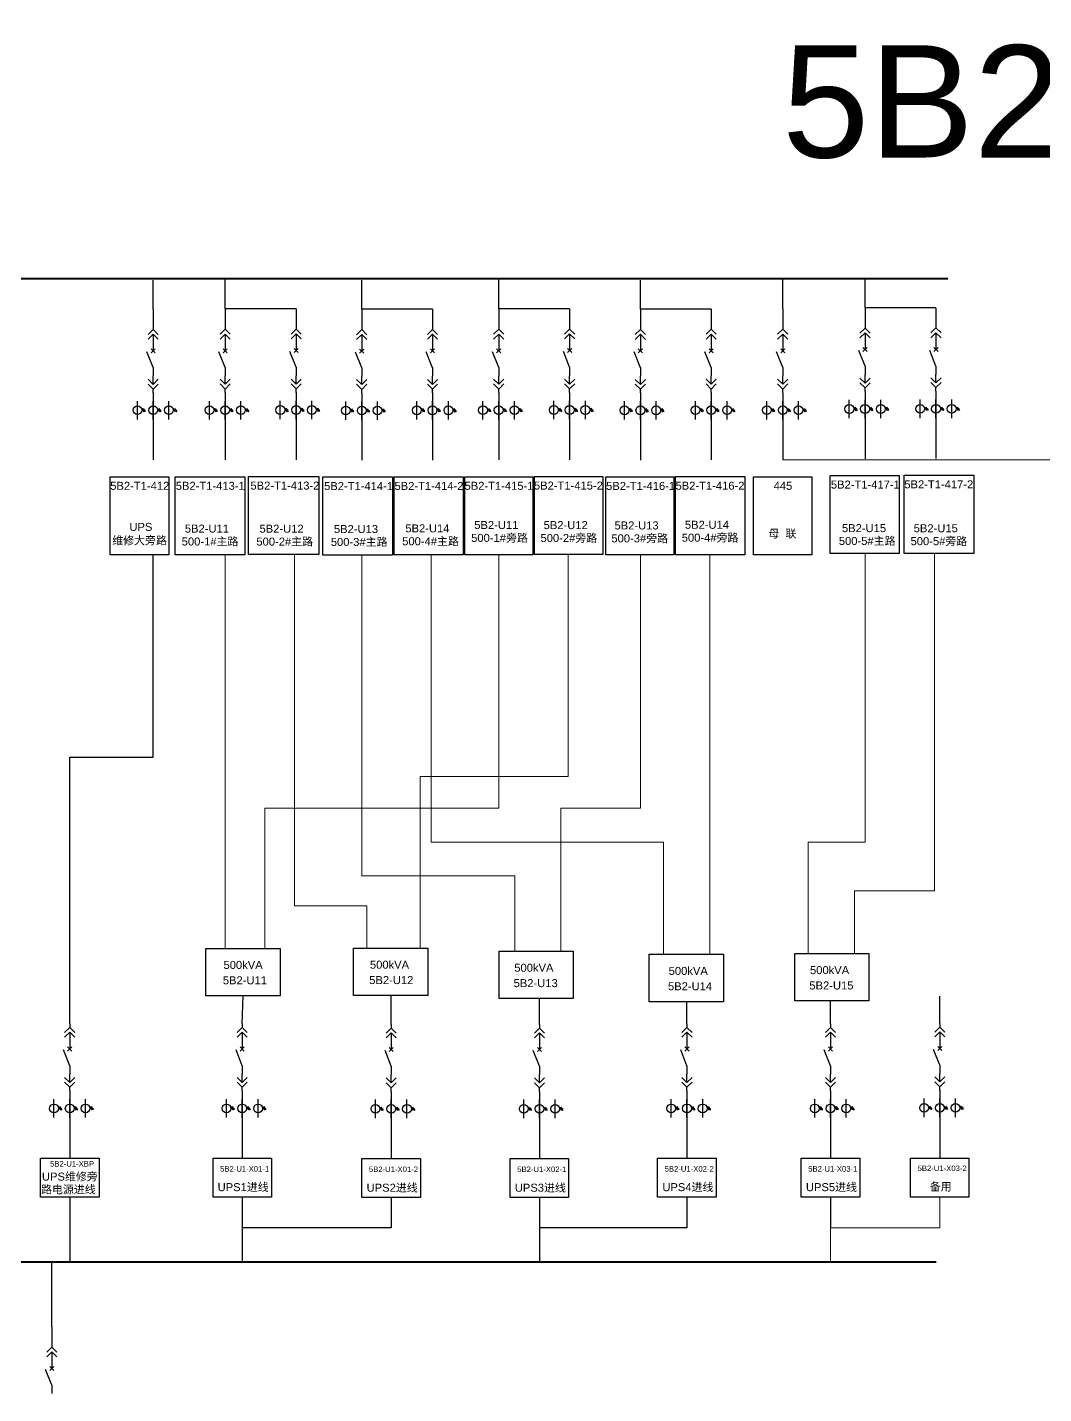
# Model space of a CAD drawing. Header units: metres. Extents: x 110 to 423, y 63 to 293.
# Drawn here: x 195.4 to 285.9, y 171.5 to 293.2 of the extents above; entities that cross this region are included whole.
import ezdxf
from ezdxf.enums import TextEntityAlignment as Align

# ---------------------------------------------------------------- set-up
doc = ezdxf.new("R2010")
doc.units = ezdxf.units.M
doc.header["$MEASUREMENT"] = 0
doc.layers.get('0').update_dxf_attribs({"linetype": 'CONTINUOUS', "lineweight": 25})
doc.styles.add('Standard_copy2', font='arial.ttf')

# ---------------------------------------------------------------- blocks, each defined once
blk = doc.blocks.new('DYDQAA09')
at = {"color": 0}
blk.add_lwpolyline([(0, 0), (0, -3.5)], dxfattribs=at)
blk.add_lwpolyline([(0, 0), (0, -3.5)], dxfattribs=at)
blk.add_lwpolyline([(0, 0), (0, -3.5)], dxfattribs=at)
blk.add_lwpolyline([(0, 0), (0, -3.5)], dxfattribs=at)
blk.add_lwpolyline([(0, 0), (0, -3.5)], dxfattribs=at)
blk.add_lwpolyline([(0, 0), (0, -3.5)], dxfattribs=at)
blk.add_lwpolyline([(0, 0), (0, -3.5)], dxfattribs=at)
blk.add_lwpolyline([(0, 0), (0, -3.5)], dxfattribs=at)
blk.add_lwpolyline([(0, 0), (0, -3.5)], dxfattribs=at)
blk = doc.blocks.new('DYDQ0201')
at = {"color": 0}
for points in [[(0.86, -0.86), (-0.86, 0.86)], [(-0.86, -0.86), (0.86, 0.86)], [(0, -7), (-2.61, -0.37)]]:
    blk.add_lwpolyline(points, dxfattribs=at)
blk = doc.blocks.new('DYDQAA03')
at = {"color": 0}
for points in [[(0, 0), (0, -1.5)], [(-2.12, -3.62), (0, -1.5)], [(-2.12, -5.62), (0, -3.5)], [(2.12, -3.62), (0, -1.5)], [(2.12, -5.62), (0, -3.5)], [(0, -3.5), (0, -7)]]:
    blk.add_lwpolyline(points, dxfattribs=at)
blk = doc.blocks.new('A$C03DD39B5')
for p, q in [((417, 475), (283, 392)), ((417, 422), (283, 339)), ((350, 333), (350, 467))]:
    blk.add_line(p, q)
blk.add_lwpolyline([(700, 167), (0, 167)])
blk.add_circle((350, 167), 167)
blk = doc.blocks.new('DYDQAA05')
at = {"color": 0}
blk.add_lwpolyline([(0, 0), (0, -7)], dxfattribs=at)
blk = doc.blocks.new('DYDQAA04')
at = {"color": 0}
for points in [[(0, -3.5), (0, 0)], [(-2.12, -1.38), (0, -3.5)], [(-2.12, -3.38), (0, -5.5)], [(2.12, -1.38), (0, -3.5)], [(2.12, -3.38), (0, -5.5)], [(0, -7), (0, -5.5)]]:
    blk.add_lwpolyline(points, dxfattribs=at)

msp = doc.modelspace()

# ---------------------------------------------------------------- linework, layer by layer
for p, q in [((206.58, 268.1, -2962.29), (206.58, 270.68, -1579.01)), ((212.99, 268.11, -3653.93), (212.99, 270.69, -2270.65)), ((225.15, 268.08, -2962.29), (225.15, 270.66, -1579.01)), ((237.35, 268.11, -2267.92), (237.35, 270.69, -884.64)), ((249.97, 268.09, -3653.93), (249.97, 270.67, -2270.65)), ((262.65, 268.11, -2962.29), (262.65, 270.69, -1579.01)), ((269.98, 268.21, -22315.52), (269.98, 270.79, -20932.25)), ((219.31, 268.11, -3653.93), (212.99, 268.11, -3653.93)), ((231.46, 268.08, -2962.29), (225.15, 268.08, -2962.29)), ((243.67, 268.11, -2267.92), (237.35, 268.11, -2267.92)), ((256.28, 268.09, -3653.93), (249.97, 268.09, -3653.93)), ((276.3, 268.21, -22315.52), (269.98, 268.21, -22315.52)), ((206.58, 259.87, -761.08), (206.58, 258.23, -761.08)), ((212.99, 259.87, -1452.71), (212.99, 258.23, -1452.71)), ((219.31, 259.88, -761.08), (219.31, 258.24, -761.08)), ((225.15, 259.84, -761.08), (225.15, 258.2, -761.08)), ((231.46, 259.86, -69.44), (231.46, 258.22, -69.44)), ((237.35, 259.87, -66.71), (237.35, 258.23, -66.71)), ((243.67, 259.88, 624.93), (243.67, 258.24, 624.93)), ((249.97, 259.85, -1452.71), (249.97, 258.21, -1452.71)), ((256.28, 259.87, -761.08), (256.28, 258.23, -761.08)), ((262.65, 259.87, -761.08), (262.65, 258.23, -761.08)), ((269.98, 259.97, -20114.31), (269.98, 258.34, -20114.31)), ((276.3, 259.99, -19422.67), (276.3, 258.35, -19422.67)), ((206.58, 258.23, -761.08), (206.58, 254.66, -761.08)), ((212.99, 258.23, -1452.71), (212.99, 254.66, -1452.71)), ((219.31, 258.24, -761.08), (219.31, 254.68, -761.08)), ((225.15, 258.2, -761.08), (225.15, 254.64, -761.08)), ((231.46, 258.22, -69.44), (231.46, 254.65, -69.44)), ((237.35, 258.23, -66.71), (237.35, 254.66, -66.71)), ((243.67, 258.24, 624.93), (243.67, 254.68, 624.93)), ((249.97, 258.21, -1452.71), (249.97, 254.65, -1452.71)), ((256.28, 258.23, -761.08), (256.28, 254.66, -761.08)), ((262.65, 258.23, -761.08), (262.65, 254.66, -761.08)), ((269.98, 258.34, -20114.31), (269.98, 254.77, -20114.31)), ((276.3, 258.35, -19422.67), (276.3, 254.79, -19422.67)), ((199.14, 197.68, -1013.63), (199.14, 196.04, -1013.63)), ((214.51, 197.68, 26551.51), (214.51, 196.04, 26551.51)), ((227.78, 197.64, 26551.51), (227.78, 196, 26551.51)), ((240.98, 197.64, 11992.11), (240.98, 196, 11992.11)), ((254.12, 197.68, 11992.11), (254.12, 196.04, 11992.11)), ((266.91, 197.68, -2865.9), (266.91, 196.04, -2865.9)), ((276.64, 197.72, 28752.53), (276.64, 196.08, 28752.53)), ((199.14, 196.04, -1013.63), (199.14, 192.48, -1013.63)), ((214.51, 196.04, 26551.51), (214.51, 192.48, 26551.51)), ((227.78, 196, 26551.51), (227.78, 192.43, 26551.51)), ((240.98, 196, 11992.11), (240.98, 192.43, 11992.11)), ((254.12, 196.04, 11992.11), (254.12, 192.48, 11992.11)), ((266.91, 196.04, -2865.9), (266.91, 192.48, -2865.9)), ((276.64, 196.08, 28752.53), (276.64, 192.52, 28752.53)), ((199.14, 189, -1013.63), (199.14, 183.25, -1013.63)), ((214.51, 189, 11992.11), (214.51, 183.23, 11992.11)), ((227.78, 188.95, 26551.51), (227.78, 186.26, 26551.51)), ((240.98, 188.95, 11992.11), (240.98, 183.23, 11992.11)), ((254.12, 189, 11992.11), (254.12, 186.26, 11992.11)), ((266.91, 189, -2865.9), (266.91, 186.26, -2865.9)), ((227.78, 186.26, 26551.51), (214.51, 186.26, 26551.51)), ((254.12, 186.26, 11992.11), (240.98, 186.26, 11992.11)), ((197.55, 177.45, 10608.84), (197.55, 183.29, 11992.11))]:
    msp.add_line(p, q)
at = {"color": 1, "lineweight": 20}
msp.add_line((262.65, 254.66, -761.08), (309.68, 254.66, -761.08), dxfattribs=at)
at = {"color": 5, "lineweight": 30}
for p, q in [((206.58, 228.2, -3214.84), (206.58, 246.22, -1579.01)), ((199.14, 204.43, -3214.84), (199.14, 228.2, -3214.84)), ((199.14, 228.2, -3214.84), (206.58, 228.2, -3214.84))]:
    msp.add_line(p, q, dxfattribs=at)
at = {"color": 6, "lineweight": 20}
for p, q in [((212.99, 246.22, -2270.65), (212.99, 211.15, 15830.09)), ((219.17, 246.24, -1579.01), (219.17, 214.95, -1579.01)), ((225.15, 246.19, -1579.01), (225.15, 217.61, -1579.01)), ((231.33, 246.21, -887.38), (231.33, 220.61, -887.38)), ((269.98, 246.33, -20932.25), (269.98, 220.61, -20932.25)), ((231.33, 220.61, -26338.65), (252.03, 220.61, -26338.65)), ((252.03, 220.61, -26338.65), (252.03, 210.63, 57624.51)), ((269.98, 220.61, -46383.52), (264.93, 220.61, -46383.52)), ((264.93, 220.61, -46383.52), (264.93, 210.69, 57624.51)), ((225.15, 217.61, -27030.29), (238.78, 217.61, -27030.29)), ((238.78, 217.61, -27030.29), (238.78, 210.9, 36727.3)), ((219.17, 214.95, -27030.29), (225.61, 214.95, -1579.01)), ((225.61, 214.95, -1579.01), (225.61, 211.18, 15830.09))]:
    msp.add_line(p, q, dxfattribs=at)
at = {"color": 4, "lineweight": 20}
for p, q in [((237.35, 223.65, 23872.26), (237.35, 246.22, -884.64)), ((243.53, 226.47, 23872.26), (243.53, 246.24, -193.01)), ((249.97, 223.65, 23872.26), (249.97, 246.21, -2270.65)), ((256.15, 246.22, -1579.01), (256.15, 223.65, -1579.01)), ((276.17, 246.34, -20240.61), (276.17, 216.29, -20240.61)), ((230.37, 226.47, 23872.26), (243.53, 226.47, 23872.26)), ((230.37, 211.18, 15830.09), (230.37, 226.47, 23872.26)), ((216.52, 212.62, -1579.01), (216.52, 223.65, -1579.01)), ((216.52, 223.65, -1579.01), (237.35, 223.65, -1579.01)), ((242.9, 223.65, -1579.01), (249.97, 223.65, -1579.01)), ((242.9, 210.9, 36727.3), (242.9, 223.65, -1579.01)), ((256.15, 210.63, 57624.51), (256.15, 223.65, -1579.01)), ((269.05, 216.29, -45691.89), (269.05, 210.69, 57624.51)), ((276.17, 216.29, -45691.89), (269.05, 216.29, -45691.89)), ((216.52, 212.62, -1579.01), (216.52, 211.18, -1579.01))]:
    msp.add_line(p, q, dxfattribs=at)
at = {"lineweight": -3}
for p, q in [((214.51, 204.43, 24350.3), (214.58, 206.93, 15830.09)), ((227.78, 204.38, 24350.3), (227.78, 206.96, 15830.09)), ((240.98, 204.38, 9790.9), (240.98, 206.68, 36727.3)), ((254.12, 204.43, 9790.9), (254.12, 206.4, 57624.51)), ((266.91, 204.43, -5067.11), (266.91, 206.47, 57624.51))]:
    msp.add_line(p, q, dxfattribs=at)
at = {"color": 3}
msp.add_line((276.61, 206.91, 27838.2), (276.61, 204.47, 27838.2), dxfattribs=at)
at = {"lineweight": 20}
for p, q in [((276.64, 186.26, -2865.9), (276.64, 189.04, 29726.84)), ((266.91, 186.26, -2865.9), (276.64, 186.26, -2865.9)), ((266.91, 186.26, -2865.9), (266.91, 183.23, 11992.11))]:
    msp.add_line(p, q, dxfattribs=at)
at = {"color": 1, "lineweight": 40}
msp.add_line((162.95, 183.23, 11992.11), (276.31, 183.23, 11992.11), dxfattribs=at)
at = {"color": 1, "lineweight": 40, "ltscale": 100, "elevation": -20932.25}
msp.add_lwpolyline([(277.35, 270.79), (164.69, 270.79), (164.69, 270.79)], dxfattribs=at)
for points, elevation in [([(202.75, 253.17), (207.96, 253.17), (207.96, 246.22), (202.75, 246.22)], -1579.01), ([(208.53, 253.17), (214.73, 253.17), (214.73, 246.22), (208.53, 246.22)], -2270.65), ([(215.06, 253.19), (221.32, 253.19), (221.32, 246.24), (215.06, 246.24)], -1579.01), ([(221.7, 253.15), (227.9, 253.15), (227.9, 246.19), (221.7, 246.19)], -1579.01), ([(228.04, 253.16), (234.18, 253.16), (234.18, 246.21), (228.04, 246.21)], -887.38), ([(234.32, 253.17), (240.38, 253.17), (240.38, 246.22), (234.32, 246.22)], -884.64), ([(240.53, 253.19), (246.64, 253.19), (246.64, 246.24), (240.53, 246.24)], -193.01), ([(246.88, 253.16), (252.96, 253.16), (252.96, 246.21), (246.88, 246.21)], -2270.65), ([(253.1, 253.18), (259.27, 253.18), (259.27, 246.22), (253.1, 246.22)], -1579.01), ([(260.04, 253.17), (265.25, 253.17), (265.25, 246.22), (260.04, 246.22)], -1579.01), ([(266.87, 253.28), (273.02, 253.28), (273.02, 246.33), (266.87, 246.33)], -20932.25), ([(273.46, 253.3), (279.67, 253.3), (279.67, 246.34), (273.46, 246.34)], -20240.61), ([(196.54, 192.48), (201.75, 192.48), (201.75, 189), (196.54, 189)], -1013.63), ([(211.91, 192.48), (217.12, 192.48), (217.12, 189), (211.91, 189)], 26551.51), ([(225.17, 192.43), (230.38, 192.43), (230.38, 188.95), (225.17, 188.95)], 26551.51), ([(238.38, 192.43), (243.58, 192.43), (243.58, 188.95), (238.38, 188.95)], 11992.11), ([(251.51, 192.48), (256.72, 192.48), (256.72, 189), (251.51, 189)], 11992.11), ([(264.3, 192.48), (269.51, 192.48), (269.51, 189), (264.3, 189)], -2865.9), ([(274.04, 192.48), (279.24, 192.48), (279.24, 189), (274.04, 189)], 28752.53)]:
    msp.add_lwpolyline(points, close=True, dxfattribs=dict(elevation=elevation))
at = {"lineweight": -3}
for points, elevation in [([(211.28, 211.15), (217.88, 211.15), (217.88, 206.93), (211.28, 206.93)], 15830.09), ([(224.42, 211.18), (231.03, 211.18), (231.03, 206.96), (224.42, 206.96)], 15830.09), ([(237.38, 210.9), (243.98, 210.9), (243.98, 206.68), (237.38, 206.68)], 36727.3), ([(250.75, 210.63), (257.36, 210.63), (257.36, 206.4), (250.75, 206.4)], 57624.51), ([(263.72, 210.69), (270.33, 210.69), (270.33, 206.47), (263.72, 206.47)], 57624.51)]:
    msp.add_lwpolyline(points, close=True, dxfattribs=dict(at, elevation=elevation))

# ---------------------------------------------------------------- block references
at = {"xscale": 0.2128954749704126, "yscale": 0.2128954749704126, "zscale": 0.2128954749704126}
for name, p in [('DYDQAA05', (206.58, 268.1, -2962.29)), ('DYDQAA05', (212.99, 268.11, -3653.93)), ('DYDQAA05', (219.31, 268.11, -2962.29)), ('DYDQAA05', (225.15, 268.08, -2962.29)), ('DYDQAA05', (231.46, 268.08, -2270.65)), ('DYDQAA05', (237.35, 268.11, -2267.92)), ('DYDQAA05', (243.67, 268.11, -1576.28)), ('DYDQAA05', (249.97, 268.09, -3653.93)), ('DYDQAA05', (256.28, 268.09, -2962.29)), ('DYDQAA05', (262.65, 268.11, -2962.29)), ('DYDQAA05', (269.98, 268.21, -22315.52)), ('DYDQAA05', (276.3, 268.21, -21623.89)), ('DYDQAA03', (206.58, 266.61, -2962.29)), ('DYDQAA03', (212.99, 266.62, -3653.93)), ('DYDQAA03', (219.31, 266.63, -2962.29)), ('DYDQAA03', (225.15, 266.59, -2962.29)), ('DYDQAA03', (231.46, 266.61, -2270.65)), ('DYDQAA03', (237.35, 266.62, -2267.92)), ('DYDQAA03', (243.67, 266.63, -1576.28)), ('DYDQAA03', (249.97, 266.6, -3653.93)), ('DYDQAA03', (256.28, 266.62, -2962.29)), ('DYDQAA03', (262.65, 266.62, -2962.29)), ('DYDQAA03', (269.98, 266.72, -22315.52)), ('DYDQAA03', (276.3, 266.74, -21623.89)), ('DYDQ0201', (206.58, 264.38, -2962.29)), ('DYDQAA09', (206.58, 265.12, -2962.29)), ('DYDQ0201', (212.99, 264.38, -3653.93)), ('DYDQAA09', (212.99, 265.13, -3653.93)), ('DYDQ0201', (219.31, 264.4, -2962.29)), ('DYDQAA09', (219.31, 265.14, -2962.29)), ('DYDQ0201', (225.15, 264.35, -2962.29)), ('DYDQAA09', (225.15, 265.1, -2962.29)), ('DYDQ0201', (231.46, 264.37, -2270.65)), ('DYDQAA09', (231.46, 265.12, -2270.65)), ('DYDQ0201', (237.35, 264.38, -2267.92)), ('DYDQAA09', (237.35, 265.13, -2267.92)), ('DYDQ0201', (243.67, 264.4, -1576.28)), ('DYDQAA09', (243.67, 265.14, -1576.28)), ('DYDQ0201', (249.97, 264.37, -3653.93)), ('DYDQAA09', (249.97, 265.11, -3653.93)), ('DYDQ0201', (256.28, 264.38, -2962.29)), ('DYDQAA09', (256.28, 265.13, -2962.29)), ('DYDQ0201', (262.65, 264.38, -2962.29)), ('DYDQAA09', (262.65, 265.13, -2962.29)), ('DYDQ0201', (269.98, 264.49, -22315.52)), ('DYDQAA09', (269.98, 265.23, -22315.52)), ('DYDQ0201', (276.3, 264.5, -21623.89)), ('DYDQAA09', (276.3, 265.25, -21623.89)), ('DYDQAA09', (206.58, 262.89, -2962.29)), ('DYDQAA09', (212.99, 262.89, -3653.93)), ('DYDQAA09', (219.31, 262.91, -2962.29)), ('DYDQAA09', (237.35, 262.89, -2267.92)), ('DYDQAA09', (243.67, 262.91, -1576.28)), ('DYDQAA09', (256.28, 262.89, -2962.29)), ('DYDQAA09', (262.65, 262.89, -2962.29)), ('DYDQAA09', (269.98, 263, -22315.52)), ('DYDQAA09', (276.3, 263.01, -21623.89)), ('DYDQAA04', (206.58, 262.14, -2962.29)), ('DYDQAA04', (212.99, 262.15, -3653.93)), ('DYDQAA04', (219.31, 262.16, -2962.29)), ('DYDQAA04', (225.15, 262.12, -2962.29)), ('DYDQAA09', (225.15, 262.86, -2962.29)), ('DYDQAA04', (231.46, 262.13, -2270.65)), ('DYDQAA09', (231.46, 262.88, -2270.65)), ('DYDQAA04', (237.35, 262.15, -2267.92)), ('DYDQAA04', (243.67, 262.16, -1576.28)), ('DYDQAA04', (249.97, 262.13, -3653.93)), ('DYDQAA09', (249.97, 262.88, -3653.93)), ('DYDQAA04', (256.28, 262.15, -2962.29)), ('DYDQAA04', (262.65, 262.15, -2962.29)), ('DYDQAA04', (269.98, 262.25, -22315.52)), ('DYDQAA04', (276.3, 262.27, -21623.89)), ('DYDQAA09', (206.58, 260.65, -2962.29)), ('DYDQAA09', (212.99, 260.66, -3653.93)), ('DYDQAA09', (219.31, 260.67, -2962.29)), ('DYDQAA09', (225.15, 260.63, -2962.29)), ('DYDQAA09', (231.46, 260.64, -2270.65)), ('DYDQAA09', (237.35, 260.66, -2267.92)), ('DYDQAA09', (243.67, 260.67, -1576.28)), ('DYDQAA09', (249.97, 260.64, -3653.93)), ('DYDQAA09', (256.28, 260.66, -2962.29)), ('DYDQAA09', (262.65, 260.65, -2962.29)), ('DYDQAA09', (269.98, 260.76, -22315.52)), ('DYDQAA09', (276.3, 260.78, -21623.89)), ('DYDQAA03', (276.64, 204.47, 26551.31)), ('DYDQAA03', (199.14, 204.43, -3214.84)), ('DYDQAA03', (214.51, 204.43, 24350.3)), ('DYDQAA03', (227.78, 204.38, 24350.3)), ('DYDQAA03', (240.98, 204.38, 9790.9)), ('DYDQAA03', (254.12, 204.43, 9790.9)), ('DYDQAA03', (266.91, 204.43, -5067.11)), ('DYDQ0201', (199.14, 202.19, -3214.84)), ('DYDQAA09', (199.14, 202.94, -3214.84)), ('DYDQ0201', (214.51, 202.19, 24350.3)), ('DYDQAA09', (214.51, 202.94, 24350.3)), ('DYDQ0201', (227.78, 202.15, 24350.3)), ('DYDQAA09', (227.78, 202.89, 24350.3)), ('DYDQ0201', (240.98, 202.15, 9790.9)), ('DYDQAA09', (240.98, 202.89, 9790.9)), ('DYDQ0201', (254.12, 202.19, 9790.9)), ('DYDQAA09', (254.12, 202.94, 9790.9)), ('DYDQ0201', (266.91, 202.19, -5067.11)), ('DYDQAA09', (266.91, 202.94, -5067.11)), ('DYDQ0201', (276.64, 202.24, 26551.31)), ('DYDQAA09', (276.64, 202.98, 26551.31)), ('DYDQAA04', (199.14, 199.96, -3214.84)), ('DYDQAA09', (199.14, 200.7, -3214.84)), ('DYDQAA04', (214.51, 199.96, 24350.3)), ('DYDQAA09', (214.51, 200.7, 24350.3)), ('DYDQAA04', (227.78, 199.91, 24350.3)), ('DYDQAA09', (227.78, 200.66, 24350.3)), ('DYDQAA04', (240.98, 199.91, 9790.9)), ('DYDQAA09', (240.98, 200.66, 9790.9)), ('DYDQAA04', (254.12, 199.96, 9790.9)), ('DYDQAA09', (254.12, 200.7, 9790.9)), ('DYDQAA04', (266.91, 199.96, -5067.11)), ('DYDQAA09', (266.91, 200.7, -5067.11)), ('DYDQAA04', (276.64, 200, 26551.31)), ('DYDQAA09', (276.64, 200.75, 26551.31)), ('DYDQAA09', (199.14, 198.47, -3214.84)), ('DYDQAA09', (214.51, 198.47, 24350.3)), ('DYDQAA09', (227.78, 198.42, 24350.3)), ('DYDQAA09', (240.98, 198.42, 9790.9)), ('DYDQAA09', (254.12, 198.47, 9790.9)), ('DYDQAA09', (266.91, 198.47, -5067.11)), ('DYDQAA09', (276.64, 198.51, 26551.31)), ('DYDQAA05', (197.55, 177.45, 10608.84)), ('DYDQAA03', (197.55, 175.96, 10608.84)), ('DYDQAA09', (197.55, 174.47, 10608.84)), ('DYDQ0201', (197.55, 173.73, 10608.84)), ('DYDQAA09', (197.55, 172.24, 10608.84))]:
    msp.add_blockref(name, p, dxfattribs=at)
at = {"xscale": 0.002338875, "yscale": 0.002338875, "zscale": 0.002338875, "rotation": 270}
for p in [(204.79, 259.91, -761.08), (206.19, 259.91, -761.08), (207.59, 259.91, -761.08), (211.2, 259.91, -1452.71), (212.6, 259.91, -1452.71), (214, 259.91, -1452.71), (217.51, 259.93, -761.08), (218.92, 259.93, -761.08), (220.32, 259.93, -761.08), (223.35, 259.88, -761.08), (224.76, 259.88, -761.08), (226.16, 259.88, -761.08), (229.67, 259.9, -69.44), (231.07, 259.9, -69.44), (232.48, 259.9, -69.44), (235.56, 259.91, -66.71), (236.96, 259.91, -66.71), (238.37, 259.91, -66.71), (241.88, 259.93, 624.93), (243.28, 259.93, 624.93), (244.68, 259.93, 624.93), (248.17, 259.9, -1452.71), (249.58, 259.9, -1452.71), (250.98, 259.9, -1452.71), (254.49, 259.91, -761.08), (255.89, 259.91, -761.08), (257.3, 259.91, -761.08), (260.85, 259.91, -761.08), (262.26, 259.91, -761.08), (263.66, 259.91, -761.08), (268.19, 260.02, -20114.31), (269.59, 260.02, -20114.31), (271, 260.02, -20114.31), (274.51, 260.03, -19422.67), (275.91, 260.03, -19422.67), (277.31, 260.03, -19422.67), (197.35, 197.72, -1013.63), (198.75, 197.72, -1013.63), (200.16, 197.72, -1013.63), (212.72, 197.72, 26551.51), (214.12, 197.72, 26551.51), (215.53, 197.72, 26551.51), (225.98, 197.68, 26551.51), (227.39, 197.68, 26551.51), (228.79, 197.68, 26551.51), (239.19, 197.68, 11992.11), (240.59, 197.68, 11992.11), (241.99, 197.68, 11992.11), (252.32, 197.72, 11992.11), (253.73, 197.72, 11992.11), (255.13, 197.72, 11992.11), (265.11, 197.72, -2865.9), (266.52, 197.72, -2865.9), (267.92, 197.72, -2865.9), (274.85, 197.77, 28752.53), (276.25, 197.77, 28752.53), (277.65, 197.77, 28752.53)]:
    msp.add_blockref('A$C03DD39B5', p, dxfattribs=at)

# ---------------------------------------------------------------- texts
at = {"lineweight": 0, "style": 'Standard_copy2'}
for s, height, p in [('5B2-T1-412', 0.713, (205.38, 252, -2962.29)), ('5B2-T1-413-1', 0.7128, (211.66, 252, -3653.93)), ('5B2-T1-413-2', 0.7128, (218.31, 252.02, -2962.29)), ('5B2-T1-414-1', 0.7128, (224.87, 251.98, -2962.29)), ('5B2-T1-414-2', 0.7128, (231.14, 251.99, -2270.65)), ('5B2-T1-415-1', 0.7128, (237.38, 252, -2267.92)), ('5B2-T1-415-2', 0.7128, (243.56, 252.02, -1576.28)), ('5B2-T1-416-1', 0.7128, (249.99, 251.99, -3653.93)), ('5B2-T1-416-2', 0.7128, (256.17, 252.01, -2962.29)), ('445', 0.713, (262.67, 252, -2962.29)), ('5B2-T1-417-1', 0.7128, (270.01, 252.11, -22315.52)), ('5B2-T1-417-2', 0.7128, (276.55, 252.13, -21623.89)), ('UPS', 0.713, (205.48, 248.34, 42855.91)), ('5B2-U11', 0.713, (211.36, 248.19, 35493.57)), ('5B2-U12', 0.713, (218.01, 248.18, 35493.57)), ('5B2-U13', 0.713, (224.64, 248.15, 35493.57)), ('5B2-U14', 0.713, (231, 248.21, 35493.57)), ('5B2-U11', 0.713, (237.14, 248.51, 35493.57)), ('5B2-U12', 0.713, (243.32, 248.5, 35493.57)), ('5B2-U13', 0.713, (249.63, 248.47, 35493.57)), ('5B2-U14', 0.713, (255.9, 248.53, 35493.57)), ('母  联', 0.713, (262.62, 247.74, -23133.46)), ('5B2-U15', 0.713, (269.89, 248.23, 35493.57)), ('5B2-U15', 0.713, (276.28, 248.22, 35493.57)), ('维修大旁路', 0.713, (205.36, 247.13, 42855.91)), ('500-1#主路', 0.713, (211.64, 247.04, 34519.26)), ('500-2#主路', 0.713, (218.29, 247.03, 34519.26)), ('500-3#主路', 0.713, (224.92, 247, 34519.26)), ('500-4#主路', 0.713, (231.28, 247.06, 34519.26)), ('500-1#旁路', 0.713, (237.42, 247.36, 34519.26)), ('500-2#旁路', 0.713, (243.6, 247.35, 34519.26)), ('500-3#旁路', 0.713, (249.91, 247.32, 34519.26)), ('500-4#旁路', 0.713, (256.18, 247.38, 34519.26)), ('500-5#主路', 0.713, (270.17, 247.09, 34519.26)), ('500-5#旁路', 0.713, (276.56, 247.07, 34519.26)), ('UPS维修旁', 0.713, (199.15, 190.47, -2144.35)), ('5B2-U1-XBP', 0.49, (199.35, 191.72, 1187.59)), ('5B2-U1-X01-1', 0.49, (214.72, 191.27, 28752.73)), ('5B2-U1-X01-2', 0.49, (227.98, 191.23, 28752.73)), ('5B2-U1-X02-1', 0.49, (241.19, 191.23, 14193.33)), ('5B2-U1-X02-2', 0.49, (254.32, 191.27, 14193.33)), ('5B2-U1-X03-1', 0.49, (267.11, 191.27, -664.69)), ('5B2-U1-X03-2', 0.49, (276.85, 191.32, 30953.74)), ('路电源进线', 0.713, (199.02, 189.32, -2144.35)), ('UPS1进线', 0.713, (214.59, 189.53, 25420.79)), ('UPS2进线', 0.713, (227.86, 189.48, 25420.79)), ('UPS3进线', 0.713, (241.06, 189.48, 10861.39)), ('UPS4进线', 0.713, (254.2, 189.53, 10861.39)), ('UPS5进线', 0.713, (266.99, 189.53, -3996.63)), ('备用', 0.713, (276.72, 189.57, 27621.8))]:
    msp.add_text(s, height=height, dxfattribs=at).set_placement(p, align=Align.CENTER)
at = {"lineweight": 0, "ltscale": 100, "style": 'Standard_copy2'}
for s, p in [('500kVA', (212.84, 209.68, -5067.11)), ('500kVA', (225.88, 209.7, -5067.11)), ('500kVA', (238.74, 209.43, 15830.09)), ('500kVA', (252.49, 209.15, 36727.3)), ('500kVA', (265.08, 209.22, 36727.3)), ('5B2-U11', (212.78, 208.31, -5476.08)), ('5B2-U12', (225.82, 208.33, -5476.08)), ('5B2-U13', (238.68, 208.06, 15421.12)), ('5B2-U14', (252.43, 207.78, 36318.33)), ('5B2-U15', (265.02, 207.85, 36318.33))]:
    msp.add_text(s, height=0.713, dxfattribs=at).set_placement(p, align=Align.MIDDLE_LEFT)
at = {"color": 0, "insert": (262.59, 291.6, 24503.17), "char_height": 10, "width": 0.000000001, "attachment_point": 1, "style": 'Standard_copy2'}
msp.add_mtext('5B2{\\fSimSun|b0|i0|c134|p2;配电室}', dxfattribs=at)
at = {"insert": (198.12, 187.1, -1139.93), "char_height": 0.00557, "width": 0.000000001, "attachment_point": 1, "style": 'Standard_copy2'}
msp.add_mtext('路电源进线', dxfattribs=at)

doc.saveas('drawing.dxf')
